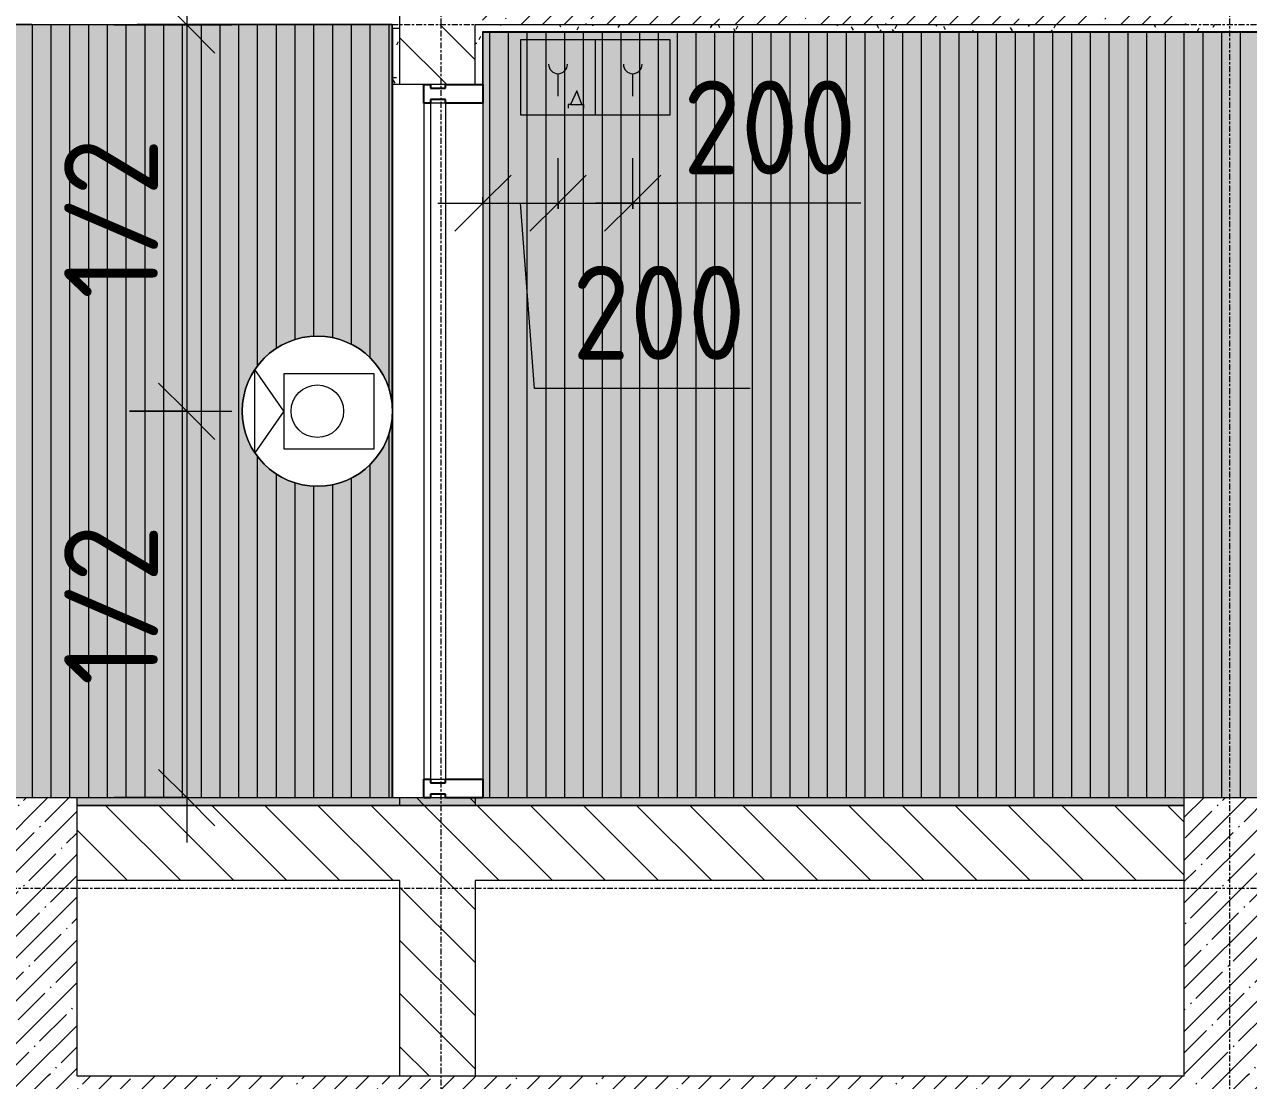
# Model space of a CAD drawing. Header units: millimetres. Extents: x 81548 to 272142, y -8553 to 29000.
# Drawn here: x 97500 to 100760, y 10588 to 13400 of the extents above; entities that cross this region are included whole.
import ezdxf

# ---------------------------------------------------------------- set-up
doc = ezdxf.new("R2010")
doc.units = ezdxf.units.MM
doc.linetypes.add('Осевая', pattern=[31.75, 6.35, -4.7625, 15.875, -4.7625])
for name, color, linetype, lineweight in [('A-ANNO-DIMS', 7, 'Continuous', 9), ('A-ANNO-DIMS-100', 7, 'Continuous', 9), ('A-CLNG-PATT', 7, 'Continuous', 9), ('A-GLAZ-CWMG', 7, 'Continuous', 9), ('A-GLAZ-CWMG-1', 7, 'Continuous', 25), ('A-WALL', 7, 'Continuous', 9), ('I-WALL', 7, 'Continuous', 9), ('Q-SPCQ', 7, 'Continuous', 9), ('Оси-2', 7, 'Осевая', 9)]:
    doc.layers.add(name, color=color, linetype=linetype, lineweight=lineweight)
for name, color, linetype, lineweight, true_color in [('A-CLNG-1', 7, 'Continuous', 9, 0xeaeaea), ('A-WALL-1', 7, 'Continuous', 9, 0x3c3c3c), ('A-WALL-FNSH-1', 7, 'Continuous', 9, 0x3c3c3c), ('I-WALL-1', 7, 'Continuous', 9, 0x535353), ('Q-SPCQ-3', 7, 'Continuous', 9, 0x008040), ('Q-SPCQ-4', 1, 'Continuous', 9, 0xff0000)]:
    doc.layers.add(name, color=color, linetype=linetype, lineweight=lineweight, true_color=true_color)
doc.layers.add('A-CLNG-PATT-1', color=7, linetype='Continuous', lineweight=9, transparency=1)
doc.styles.add('ISOCPEUR', font='isocpeur.ttf', dxfattribs={"width": 0.9, "height": 250})
doc.dimstyles.new('ISO-2_5_0_9К_БОЛЬШОЙ', dxfattribs={"dimscale": 304.8, "dimtxt": 248.995294, "dimasz": 0.492126, "dimexe": 0.393701, "dimexo": 0.984252, "dimgap": 0, "dimtad": 1, "dimdec": 0, "dimrnd": 10, "dimzin": 0, "dimdsep": 46, "dimtxsty": 'ISOCPEUR', "dimblk1": 'OBLIQUE', "dimblk2": 'OBLIQUE', "dimsah": 1, "dimcen": 0.09, "dimdle": 0.393701, "dimazin": 0, "dimtfac": 1, "dimtdec": 4, "dimtix": 1, "dimtmove": 0, "dimatfit": 3, "dimfxl": 1, "dimtvp": 1, "dimtolj": 1, "dimtzin": 0, "dimarcsym": 2})
doc.dimstyles.new('ISO-2_5_0_9К_БОЛЬШОЙ_1', dxfattribs={"dimscale": 304.8, "dimtxt": 248.995294, "dimasz": 0.492126, "dimexe": 0.393701, "dimexo": 0.984252, "dimgap": 0, "dimtad": 1, "dimdec": 0, "dimrnd": 10, "dimzin": 0, "dimdsep": 46, "dimtxsty": 'ISOCPEUR', "dimblk1": 'OBLIQUE', "dimblk2": 'OBLIQUE', "dimsah": 1, "dimcen": 0.09, "dimdle": 0.393701, "dimazin": 0, "dimtfac": 1, "dimtdec": 4, "dimtix": 1, "dimtmove": 1, "dimatfit": 3, "dimfxl": 1, "dimtvp": 1, "dimtolj": 1, "dimtzin": 0, "dimarcsym": 2})
pattern_1 = [(45, (0, 0), (-57.024626, 57.024626), []), (45, (57.025, 0), (-57.024626, 57.024626), [100.806, -20.161, 3.353, -16.808])]
pattern_2 = [(135, (0, 0), (-70.71068, -70.71068), [])]
pattern_3 = [(0, (0, 0), (121.92, 30.48), [10.058, -81.382, 10.058, -81.382, -487.68]), (0, (0, 0), (121.92, 30.48), [-182.88, 10.058, -172.822, 10.058, -81.382, -213.36]), (0, (0, 0), (121.92, 30.48), [-457.2, 10.058, -50.902, 10.058, -142.342]), (120, (45.72, 15.24), (-87.356454, 90.345817), [10.058, -81.382, 10.058, -81.382, -487.68]), (120, (45.72, 15.24), (-87.356454, 90.345817), [-182.88, 10.058, -172.822, 10.058, -81.382, -213.36]), (120, (45.72, 15.24), (-87.356454, 90.345817), [-457.2, 10.058, -50.902, 10.058, -142.342]), (240, (60.96, 76.2), (-34.563546, -120.825817), [10.058, -81.382, 10.058, -81.382, -487.68]), (240, (60.96, 76.2), (-34.563546, -120.825817), [-182.88, 10.058, -172.822, 10.058, -81.382, -213.36]), (240, (60.96, 76.2), (-34.563546, -120.825817), [-457.2, 10.058, -50.902, 10.058, -142.342])]

# ---------------------------------------------------------------- blocks, each defined once
blk = doc.blocks.new('Видеокамера - Желтый-29490382-Сводный план потолков 2 этажа в осях 23-33')
at = {"layer": 'Q-SPCQ-3'}
for p, q in [((89, 100), (-151, 100)), ((-151, 100), (-151, -100)), ((89, 0), (166.6, 110.7)), ((89, -100), (89, 100)), ((166.6, 110.7), (166.6, -110.7)), ((89, 0), (166.6, -110.7)), ((-151, -100), (89, -100))]:
    blk.add_line(p, q, dxfattribs=at)
for radius in [200, 70]:
    blk.add_circle((0, 0), radius, dxfattribs=at)
for start, end in [(0, 180), (180, 360)]:
    blk.add_arc((0, 0), 200, start, end, dxfattribs=at)
blk = doc.blocks.new('Дистанционный пожарный извещатель - Монтируемые на перекрытии-30348713-Сводный план потолков 2 этажа в осях 23-33')
at = {"layer": 'Q-SPCQ'}
for p, q in [((0, 200), (-200, 200)), ((-200, 200), (-200, 0)), ((0, 0), (0, 200)), ((-100, 50), (-100, 110)), ((-49.9, 64.5), (-66.8, 28.2)), ((-36.8, 28.2), (-49.9, 64.5)), ((-200, 0), (0, 0)), ((-72.6, 28.2), (-72.6, 18.2)), ((-66.8, 28.2), (-72.6, 28.2)), ((-66.8, 28.2), (-36.8, 28.2)), ((-36.8, 28.2), (-31.8, 28.2)), ((-31.8, 28.2), (-31.8, 18.2))]:
    blk.add_line(p, q, dxfattribs=at)
blk.add_arc((-100, 135), 25, 180, 360, dxfattribs=at)
blk = doc.blocks.new('Извещатель пожарный ручной - Монтируемые на перекрытии-30340863-Сводный план потолков 2 этажа в осях 23-33')
at = {"layer": 'Q-SPCQ'}
for p, q in [((0, 200), (-200, 200)), ((-200, 200), (-200, 0)), ((0, 0), (0, 200)), ((-100, 50), (-100, 110)), ((-200, 0), (0, 0))]:
    blk.add_line(p, q, dxfattribs=at)
blk.add_arc((-100, 135), 25, 180, 360, dxfattribs=at)
blk = doc.blocks.new('Прямоугольный импост - Импост структурный с накладкой - 160мм Темный-32310142-Сводный план потолков 2 этажа в осях 23-33')
at = {"layer": 'A-GLAZ-CWMG-1'}
for p, q in [((0, 17), (-50, 17)), ((-50, 17), (-50, 0)), ((-50, 0), (-40, 0)), ((-40, 0), (-40, -40)), ((-10, 0), (0, 0)), ((-10, -40), (-10, 0)), ((0, 0), (0, 17)), ((-40, -40), (-50, -40)), ((-50, -40), (-50, -140)), ((0, -40), (-10, -40)), ((0, -140), (0, -40)), ((-50, -140), (0, -140))]:
    blk.add_line(p, q, dxfattribs=at)
blk = doc.blocks.new('Прямоугольный импост - Импост структурный с накладкой - 160мм Темный-32348142-Сводный план потолков 2 этажа в осях 23-33')
at = {"layer": 'A-GLAZ-CWMG-1'}
for p, q in [((-50, 0), (-50, 17)), ((-50, 17), (0, 17)), ((-40, 0), (-50, 0)), ((-40, -40), (-40, 0)), ((0, 0), (-10, 0)), ((-10, 0), (-10, -40)), ((0, 17), (0, 0)), ((-50, -140), (-50, -40)), ((-50, -40), (-40, -40)), ((-10, -40), (0, -40)), ((0, -40), (0, -140)), ((0, -140), (-50, -140))]:
    blk.add_line(p, q, dxfattribs=at)
blk = doc.blocks.new('Прямоугольный импост - Импост структурный с накладкой - 160мм Темный-31920698-Сводный план потолков 2 этажа в осях 23-33')
at = {"layer": 'A-GLAZ-CWMG'}
for p, q in [((98564, 13190), (98564, 11390)), ((98621, 13190), (98581, 13190)), ((98581, 13190), (98581, 11390)), ((98621, 13190), (98621, 11390)), ((98721, 13190), (98721, 11390)), ((98581, 11390), (98621, 11390))]:
    blk.add_line(p, q, dxfattribs=at)
blk = doc.blocks.new('Прямоугольный импост - Импост структурный с накладкой - 160мм Темный-31920696-Сводный план потолков 2 этажа в осях 23-33')
at = {"layer": 'A-GLAZ-CWMG'}
blk.add_line((98721, 13190), (98721, 11390), dxfattribs=at)
blk = doc.blocks.new('DIMBLOCK27-Сводный план потолков 2 этажа в осях 23-33')
at = {"layer": 'A-ANNO-DIMS-100'}
for p, q in [((97932.3, 13519), (97932.3, 12370)), ((97738.4, 13399), (98052.3, 13399)), ((97932.3, 13399), (97738.4, 13399)), ((97780, 12370), (98052.3, 12370)), ((97932.3, 12370), (97780, 12370))]:
    blk.add_line(p, q, dxfattribs=at)
at = {"layer": 'A-ANNO-DIMS-100', "lineweight": 20}
for p, q in [((97932.3, 13399), (97857.3, 13474)), ((97932.3, 13399), (98007.3, 13324)), ((97932.3, 12370), (97857.3, 12445)), ((97932.3, 12370), (98007.3, 12295))]:
    blk.add_line(p, q, dxfattribs=at)
at = {"layer": 'A-ANNO-DIMS-100', "color": 0, "insert": (97605.7, 12669), "char_height": 250, "width": 517.144, "attachment_point": 1, "rotation": 90, "line_spacing_factor": 1.149209, "style": 'ISOCPEUR'}
blk.add_mtext('1/2', dxfattribs=at)
blk = doc.blocks.new('_Oblique')
at = {"color": 0, "linetype": 'ByBlock', "lineweight": -2}
blk.add_line((-0.5, -0.5), (0.5, 0.5), dxfattribs=at)
blk = doc.blocks.new('DIMBLOCK28-Сводный план потолков 2 этажа в осях 23-33')
at = {"layer": 'A-ANNO-DIMS-100', "lineweight": 20}
for p, q in [((97932.3, 12370), (97857.3, 12445)), ((97932.3, 12370), (98007.3, 12295)), ((97932.3, 11341), (97857.3, 11416)), ((97932.3, 11341), (98007.3, 11266))]:
    blk.add_line(p, q, dxfattribs=at)
at = {"layer": 'A-ANNO-DIMS-100'}
for p, q in [((97780, 12370), (98052.3, 12370)), ((97932.3, 12370), (97780, 12370)), ((97932.3, 12370), (97932.3, 11221)), ((97738.4, 11341), (98052.3, 11341)), ((97932.3, 11341), (97738.4, 11341))]:
    blk.add_line(p, q, dxfattribs=at)
at = {"layer": 'A-ANNO-DIMS-100', "color": 0, "insert": (97605.7, 11640), "char_height": 250, "width": 517.144, "attachment_point": 1, "rotation": 90, "line_spacing_factor": 1.149209, "style": 'ISOCPEUR'}
blk.add_mtext('1/2', dxfattribs=at)
blk = doc.blocks.new('DIMBLOCK52-Сводный план потолков 2 этажа в осях 23-33')
at = {"layer": 'A-ANNO-DIMS-100'}
for p, q in [((98921, 12909), (98921, 13044.1)), ((98601, 12924.1), (98921, 12924.1)), ((98721, 12940), (98721, 12804.1)), ((98721, 12924.1), (98721, 12940)), ((98858.6, 12430.5), (98821, 12924.1)), ((98921, 12924.1), (98921, 12909)), ((99432.6, 12430.5), (98858.6, 12430.5))]:
    blk.add_line(p, q, dxfattribs=at)
at = {"layer": 'A-ANNO-DIMS-100', "lineweight": 20}
for p, q in [((98721, 12924.1), (98796, 12999.1)), ((98921, 12924.1), (98996, 12999.1)), ((98721, 12924.1), (98646, 12849.1)), ((98921, 12924.1), (98846, 12849.1))]:
    blk.add_line(p, q, dxfattribs=at)
at = {"layer": 'A-ANNO-DIMS-100', "color": 0, "insert": (98958.6, 12757.2), "char_height": 250, "width": 568.858, "attachment_point": 1, "line_spacing_factor": 1.149209, "style": 'ISOCPEUR'}
blk.add_mtext('200', dxfattribs=at)
blk = doc.blocks.new('DIMBLOCK53-Сводный план потолков 2 этажа в осях 23-33')
at = {"layer": 'A-ANNO-DIMS-100'}
for p, q in [((98921, 12909), (98921, 13044.1)), ((99120, 12909), (99120, 13044.1)), ((98921, 12924.1), (99240, 12924.1)), ((98921, 12924.1), (98921, 12909)), ((99153.8, 12924.1), (99020.5, 12924.1)), ((99120, 12924.1), (99120, 12909)), ((99727.9, 12924.1), (99153.8, 12924.1))]:
    blk.add_line(p, q, dxfattribs=at)
at = {"layer": 'A-ANNO-DIMS-100', "lineweight": 20}
for p, q in [((98921, 12924.1), (98996, 12999.1)), ((99120, 12924.1), (99195, 12999.1)), ((98921, 12924.1), (98846, 12849.1)), ((99120, 12924.1), (99045, 12849.1))]:
    blk.add_line(p, q, dxfattribs=at)
at = {"layer": 'A-ANNO-DIMS-100', "color": 0, "insert": (99253.8, 13250.7), "char_height": 250, "width": 568.858, "attachment_point": 1, "line_spacing_factor": 1.149209, "style": 'ISOCPEUR'}
blk.add_mtext('200', dxfattribs=at)

msp = doc.modelspace()

# ---------------------------------------------------------------- hatches: boundary and pattern name
at = {"layer": 'A-CLNG-PATT'}
h = msp.add_hatch(dxfattribs=at)
h.set_pattern_fill('FP_24', color=256, style=0, pattern_type=2)
h.set_pattern_definition([(90, (87371, 16262.78), (50, -3e-15), [])])
h.paths.add_polyline_path([(97282.7, 10621), (97398, 10621), (97399, 11341), (98479, 11341), (98479, 12361.8), (98474.2, 12322.1), (98457.1, 12277.1), (98429.7, 12237.4), (98393.6, 12205.4), (98350.9, 12183), (98304.1, 12171.5), (98255.9, 12171.5), (98209.1, 12183), (98166.4, 12205.4), (98130.3, 12237.4), (98102.9, 12277.1), (98085.8, 12322.1), (98080, 12370), (98085.8, 12417.9), (98102.9, 12462.9), (98130.3, 12502.6), (98166.4, 12534.6), (98209.1, 12557), (98255.9, 12568.5), (98304.1, 12568.5), (98350.9, 12557), (98393.6, 12534.6), (98429.7, 12502.6), (98457.1, 12462.9), (98474.2, 12417.9), (98479, 12378.2), (98479, 13399), (95800, 13399), (95800, 13379), (95700, 13379), (95700, 13399), (94875, 13399), (94875, 13379), (94775, 13379), (94775, 13399), (84991, 13399), (84991, 10621), (94739.5, 10621)])
h = msp.add_hatch(dxfattribs=at)
h.set_pattern_fill('FP_23', color=256, style=0, pattern_type=2)
h.set_pattern_definition([(90, (107289, 14206.21), (50, -3e-15), [])])
h.paths.add_polyline_path([(121189, 10621), (121189, 12429), (120359, 12429), (120359, 13379), (98721, 13379), (98721, 11341), (100830, 11341), (100830, 10621), (120172.3, 10621)])
h.paths.add_polyline_path([(110884.9, 11801.5), (110836.6, 11813.7), (110795.4, 11835.4), (110758.8, 11868.1), (110731.9, 11907.1), (110714.7, 11952.9), (110712.1, 11974.1), (110709, 11951.4), (110692.5, 11907.8), (110665.1, 11868.1), (110629, 11836.2), (110586.3, 11813.7), (110539.5, 11802.2), (110491.3, 11802.2), (110444.5, 11813.7), (110401.8, 11836.2), (110362.9, 11872.1), (110338.3, 11907.8), (110321.2, 11952.9), (110315.4, 12000.8), (110321.2, 12048.6), (110338.3, 12093.7), (110365.7, 12133.4), (110401.8, 12165.3), (110444.5, 12187.8), (110491.3, 12199.3), (110539.5, 12199.3), (110586.3, 12187.8), (110629, 12165.3), (110665.1, 12133.4), (110692.5, 12093.7), (110709.7, 12047.9), (110712.2, 12026.6), (110715.4, 12049.4), (110731.9, 12092.9), (110759.3, 12132.6), (110795.4, 12164.6), (110838.1, 12187), (110884.9, 12198.5), (110933.1, 12198.5), (110979.9, 12187), (111022.6, 12164.6), (111058.7, 12132.6), (111086.1, 12092.9), (111103.2, 12047.9), (111109, 12000), (111103.2, 11952.1), (111086.1, 11907.1), (111058.7, 11867.4), (111022.6, 11835.4), (110979.9, 11813), (110933.1, 11801.5)])
at = {"layer": 'A-CLNG-PATT-1'}
h = msp.add_hatch(color=256, dxfattribs=at)
h.paths.add_polyline_path([(98480, 12370), (98474.2, 12322.1), (98457.1, 12277.1), (98429.7, 12237.4), (98393.6, 12205.4), (98350.9, 12183), (98304.1, 12171.5), (98255.9, 12171.5), (98209.1, 12183), (98166.4, 12205.4), (98130.3, 12237.4), (98102.9, 12277.1), (98085.8, 12322.1), (98080, 12370), (98085.8, 12417.9), (98102.9, 12462.9), (98130.3, 12502.6), (98166.4, 12534.6), (98209.1, 12557), (98255.9, 12568.5), (98304.1, 12568.5), (98350.9, 12557), (98393.6, 12534.6), (98429.7, 12502.6), (98457.1, 12462.9), (98474.2, 12417.9), (98479, 12378.2)])
h.paths.add_polyline_path([(89985, 10620), (97399, 10621), (97399.5, 11341), (98480, 11341), (98479, 13400), (84990, 13399), (84991, 10620), (89652.9, 10620)])
h.paths.add_polyline_path([(95800, 13379), (95700, 13379), (95700, 13399), (95800, 13399)])
h.paths.add_polyline_path([(94775, 13379), (94775, 13399), (94875, 13399), (94875, 13379)])
msp.add_hatch(color=256, dxfattribs=at).paths.add_polyline_path([(97282.7, 10621), (97398, 10621), (97399, 11341), (98479, 11341), (98479, 12361.8), (98474.2, 12322.1), (98457.1, 12277.1), (98429.7, 12237.4), (98393.6, 12205.4), (98350.9, 12183), (98304.1, 12171.5), (98255.9, 12171.5), (98209.1, 12183), (98166.4, 12205.4), (98130.3, 12237.4), (98102.9, 12277.1), (98085.8, 12322.1), (98080, 12370), (98085.8, 12417.9), (98102.9, 12462.9), (98130.3, 12502.6), (98166.4, 12534.6), (98209.1, 12557), (98255.9, 12568.5), (98304.1, 12568.5), (98350.9, 12557), (98393.6, 12534.6), (98429.7, 12502.6), (98457.1, 12462.9), (98474.2, 12417.9), (98479, 12378.2), (98479, 13399), (95800, 13399), (95800, 13379), (95700, 13379), (95700, 13399), (94875, 13399), (94875, 13379), (94775, 13379), (94775, 13399), (84991, 13399), (84991, 10621), (94739.5, 10621)])
h = msp.add_hatch(color=256, dxfattribs=at)
h.paths.add_polyline_path([(121190, 10620), (121189, 12430), (120360, 12430), (120359, 13380), (98720, 13379), (98721, 11340), (100829, 11340), (100830, 10620), (121189.5, 10620)])
h.paths.add_polyline_path([(110884.9, 11801.5), (110836.6, 11813.7), (110795.4, 11835.4), (110758.8, 11868.1), (110731.9, 11907.1), (110714.7, 11952.9), (110712.1, 11974.1), (110709, 11951.4), (110692.5, 11907.8), (110665.1, 11868.1), (110629, 11836.2), (110586.3, 11813.7), (110539.5, 11802.2), (110491.3, 11802.2), (110444.5, 11813.7), (110401.8, 11836.2), (110362.9, 11872.1), (110338.3, 11907.8), (110321.2, 11952.9), (110315.4, 12000.8), (110321.2, 12048.6), (110338.3, 12093.7), (110365.7, 12133.4), (110401.8, 12165.3), (110444.5, 12187.8), (110491.3, 12199.3), (110539.5, 12199.3), (110586.3, 12187.8), (110629, 12165.3), (110665.1, 12133.4), (110692.5, 12093.7), (110709.7, 12047.9), (110712.2, 12026.6), (110715.4, 12049.4), (110731.9, 12092.9), (110759.3, 12132.6), (110795.4, 12164.6), (110838.1, 12187), (110884.9, 12198.5), (110933.1, 12198.5), (110979.9, 12187), (111022.6, 12164.6), (111058.7, 12132.6), (111086.1, 12092.9), (111103.2, 12047.9), (111109, 12000), (111103.2, 11952.1), (111086.1, 11907.1), (111058.7, 11867.4), (111022.6, 11835.4), (110979.9, 11813), (110933.1, 11801.5)])
h = msp.add_hatch(color=256, dxfattribs=at)
h.paths.add_polyline_path([(121189, 10621), (121189, 12429), (120359, 12429), (120359, 13379), (98721, 13379), (98721, 11341), (100830, 11341), (100830, 10621), (120172.3, 10621)])
h.paths.add_polyline_path([(110884.9, 11801.5), (110836.6, 11813.7), (110795.4, 11835.4), (110758.8, 11868.1), (110731.9, 11907.1), (110714.7, 11952.9), (110712.1, 11974.1), (110709, 11951.4), (110692.5, 11907.8), (110665.1, 11868.1), (110629, 11836.2), (110586.3, 11813.7), (110539.5, 11802.2), (110491.3, 11802.2), (110444.5, 11813.7), (110401.8, 11836.2), (110362.9, 11872.1), (110338.3, 11907.8), (110321.2, 11952.9), (110315.4, 12000.8), (110321.2, 12048.6), (110338.3, 12093.7), (110365.7, 12133.4), (110401.8, 12165.3), (110444.5, 12187.8), (110491.3, 12199.3), (110539.5, 12199.3), (110586.3, 12187.8), (110629, 12165.3), (110665.1, 12133.4), (110692.5, 12093.7), (110709.7, 12047.9), (110712.2, 12026.6), (110715.4, 12049.4), (110731.9, 12092.9), (110759.3, 12132.6), (110795.4, 12164.6), (110838.1, 12187), (110884.9, 12198.5), (110933.1, 12198.5), (110979.9, 12187), (111022.6, 12164.6), (111058.7, 12132.6), (111086.1, 12092.9), (111103.2, 12047.9), (111109, 12000), (111103.2, 11952.1), (111086.1, 11907.1), (111058.7, 11867.4), (111022.6, 11835.4), (110979.9, 11813), (110933.1, 11801.5)])
at = {"layer": 'I-WALL'}
h = msp.add_hatch(dxfattribs=at)
h.set_pattern_fill('FP_2', color=256, style=0, pattern_type=2)
h.set_pattern_definition(pattern_1)
h.paths.add_polyline_path([(99826, 13400), (100600, 13400), (100600, 13620), (98720, 13620), (98720, 13400), (99190.2, 13400)])
h = msp.add_hatch(dxfattribs=at)
h.set_pattern_fill('FP_4', color=256, style=0, pattern_type=2)
h.set_pattern_definition(pattern_2)
h.paths.add_polyline_path([(98500, 11320), (98700, 11320), (98700, 11340), (98500, 11340)])
h.paths.add_polyline_path([(98700, 13240), (98700, 13400), (98500, 13400), (98500, 13240), (98554.4, 13240)])
h = msp.add_hatch(dxfattribs=at)
h.set_pattern_fill('FP_20', color=256, style=0, pattern_type=2)
h.set_pattern_definition(pattern_3)
h.paths.add_polyline_path([(98700, 13240), (98720, 13240), (98720, 13400), (98700, 13400)])
h = msp.add_hatch(dxfattribs=at)
h.set_pattern_fill('FP_20', color=256, style=0, pattern_type=2)
h.set_pattern_definition(pattern_3)
h.paths.add_polyline_path([(100600, 13380), (101100, 13380), (101100, 13400), (98720, 13400), (98720, 13380), (99826, 13380)])
h = msp.add_hatch(dxfattribs=at)
h.set_pattern_fill('FP_20', color=256, style=0, pattern_type=2)
h.set_pattern_definition(pattern_3)
h.paths.add_polyline_path([(98500, 13240), (98500, 13390), (98480, 13390), (98480, 13240)])
h = msp.add_hatch(dxfattribs=at)
h.set_pattern_fill('FP_2', color=256, style=0, pattern_type=2)
h.set_pattern_definition(pattern_1)
h.paths.add_polyline_path([(97419, 10600), (97639, 10600), (97639, 11340), (97419, 11340)])
h = msp.add_hatch(dxfattribs=at)
h.set_pattern_fill('FP_20', color=256, style=0, pattern_type=2)
h.set_pattern_definition(pattern_3)
h.paths.add_polyline_path([(100589, 11320), (100589, 11340), (97639, 11340), (97639, 11320), (99826, 11320)])
h = msp.add_hatch(dxfattribs=at)
h.set_pattern_fill('FP_4', color=256, style=0, pattern_type=2)
h.set_pattern_definition(pattern_2)
h.paths.add_polyline_path([(100589, 11120), (100589, 11320), (97639, 11320), (97639, 11120), (99826, 11120)])
h = msp.add_hatch(dxfattribs=at)
h.set_pattern_fill('FP_2', color=256, style=0, pattern_type=2)
h.set_pattern_definition(pattern_1)
h.paths.add_polyline_path([(100809, 10600), (100809, 11340), (100589, 11340), (100589, 10600)])
h = msp.add_hatch(dxfattribs=at)
h.set_pattern_fill('FP_4', color=256, style=0, pattern_type=2)
h.set_pattern_definition(pattern_2)
h.paths.add_polyline_path([(98700, 10600), (98700, 11120), (98500, 11120), (98500, 10600), (98554.4, 10600)])
h = msp.add_hatch(dxfattribs=at)
h.set_pattern_fill('FP_2', color=256, style=0, pattern_type=2)
h.set_pattern_definition(pattern_1)
h.paths.add_polyline_path([(101610, 10380), (101610, 10600), (94210, 10600), (94210, 10380), (101097.7, 10380)])

# ---------------------------------------------------------------- linework, layer by layer
at = {"layer": 'A-CLNG-1'}
for p, q in [((98479, 13399), (95800, 13399)), ((98479, 12378.2), (98479, 13399)), ((98480, 13390), (98480, 13400)), ((120359, 13379), (98721, 13379)), ((98721, 13379), (98721, 13190)), ((98721, 13190), (98721, 11341)), ((98479, 11341), (98479, 12361.8)), ((98721, 11341), (100830, 11341))]:
    msp.add_line(p, q, dxfattribs=at)
at = {"layer": 'A-WALL'}
for p, q in [((98500, 13240), (98500, 15610)), ((98700, 13400), (100600, 13400)), ((98720, 13380), (98720, 13240)), ((100829, 11340), (98479, 11340))]:
    msp.add_line(p, q, dxfattribs=at)
at = {"layer": 'A-WALL-1'}
for p, q in [((98700, 13240), (98700, 13400)), ((98720, 13400), (98720, 13400)), ((98480, 13390), (98500, 13390)), ((101100, 13380), (98720, 13380)), ((98720, 13240), (98480, 13240)), ((97639, 11340), (97639, 10600)), ((97639, 11320), (100589, 11320)), ((100589, 11320), (97639, 11320)), ((98500, 11320), (98500, 11340)), ((98700, 11340), (98700, 11320)), ((100589, 10600), (100589, 11340)), ((98500, 11120), (97639, 11120)), ((98500, 10600), (98500, 11120)), ((98700, 11120), (98700, 10600)), ((100589, 11120), (98700, 11120)), ((97639, 10600), (100589, 10600))]:
    msp.add_line(p, q, dxfattribs=at)
at = {"layer": 'A-WALL-FNSH-1'}
for p, q in [((97520, 13399), (97520, 13400)), ((97520, 13400), (97800, 13400)), ((97800, 13400), (97800, 13399)), ((98479, 13400), (98490, 13400)), ((98479, 13399), (98479, 13400)), ((98490, 13399), (98480, 13399)), ((98490, 13400), (98490, 13399)), ((98480, 13390), (98480, 13240)), ((101100, 13379), (98721, 13379)), ((98480, 13240), (98479, 13240)), ((98721, 13240), (98720, 13240)), ((97419, 11341), (98479, 11341)), ((98479, 11340), (97419, 11340)), ((98479, 11341), (98479, 11340)), ((98721, 11340), (98721, 11341)), ((98721, 11341), (98721, 11341))]:
    msp.add_line(p, q, dxfattribs=at)
at = {"layer": 'I-WALL-1'}
for p, q in [((97520, 13400), (96820, 13400)), ((98479, 13400), (97800, 13400)), ((98480, 13240), (98480, 11340))]:
    msp.add_line(p, q, dxfattribs=at)
at = {"layer": 'Оси-2'}
for p, q in [((100710, 593.7), (100710, 19528.3)), ((98610, 593.7), (98610, 19415.1)), ((84847.6, 13400), (122138, 13400)), ((84847.6, 11100), (122738, 11100))]:
    msp.add_line(p, q, dxfattribs=at)

# ---------------------------------------------------------------- block references
at = {"layer": 'A-GLAZ-CWMG', "rotation": 89.99999999999993}
msp.add_blockref('Прямоугольный импост - Импост структурный с накладкой - 160мм Темный-32348142-Сводный план потолков 2 этажа в осях 23-33', (98581, 13240), dxfattribs=at)
at = {"layer": 'A-GLAZ-CWMG'}
for name in ['Прямоугольный импост - Импост структурный с накладкой - 160мм Темный-31920698-Сводный план потолков 2 этажа в осях 23-33', 'Прямоугольный импост - Импост структурный с накладкой - 160мм Темный-31920696-Сводный план потолков 2 этажа в осях 23-33']:
    msp.add_blockref(name, (0, 0), dxfattribs=at)
at = {"layer": 'A-GLAZ-CWMG', "extrusion": (0, 0, -1), "rotation": 270.0000000000001}
msp.add_blockref('Прямоугольный импост - Импост структурный с накладкой - 160мм Темный-32310142-Сводный план потолков 2 этажа в осях 23-33', (-98581, 11340), dxfattribs=at)
at = {"layer": 'Q-SPCQ-3', "rotation": 180}
msp.add_blockref('Видеокамера - Желтый-29490382-Сводный план потолков 2 этажа в осях 23-33', (98280, 12370), dxfattribs=at)
at = {"layer": 'Q-SPCQ-4'}
for name, p in [('Дистанционный пожарный извещатель - Монтируемые на перекрытии-30348713-Сводный план потолков 2 этажа в осях 23-33', (99021, 13159)), ('Извещатель пожарный ручной - Монтируемые на перекрытии-30340863-Сводный план потолков 2 этажа в осях 23-33', (99220, 13159))]:
    msp.add_blockref(name, p, dxfattribs=at)

# ---------------------------------------------------------------- dimensions: what is measured, and where the dimension line sits
at = {"layer": 'A-ANNO-DIMS'}
for base, p1, p2, picture, middle in [((97932.3, 12370), (98038.4, 13399), (98080, 12370), 'DIMBLOCK27-Сводный план потолков 2 этажа в осях 23-33', (97807.3, 12884.5)), ((97932.3, 11341), (98080, 12370), (98038.4, 11341), 'DIMBLOCK28-Сводный план потолков 2 этажа в осях 23-33', (97807.3, 11855.5))]:
    dim = msp.add_linear_dim(base=base, p1=p1, p2=p2, angle=90, text='1/2', dimstyle='ISO-2_5_0_9К_БОЛЬШОЙ', override={"dimpost": '<>', "dimfxl": 1029.84087}, dxfattribs=at)
    dim.commit()
    dim.dimension.update_dxf_attribs({"geometry": picture, "text_midpoint": middle})
for base, p1, p2, override, picture, middle in [((98921, 12924.1), (98721, 13240), (98921, 13209), {"dimpost": '<>', "dimfxl": 202.38821}, 'DIMBLOCK52-Сводный план потолков 2 этажа в осях 23-33', (99243, 12590.5)), ((99120, 12924.1), (98921, 13209), (99120, 13209), {"dimpost": '<>', "dimfxl": 199}, 'DIMBLOCK53-Сводный план потолков 2 этажа в осях 23-33', (99538.3, 13084))]:
    dim = msp.add_linear_dim(base=base, p1=p1, p2=p2, dimstyle='ISO-2_5_0_9К_БОЛЬШОЙ_1', override=override, dxfattribs=at)
    dim.commit()
    dim.dimension.update_dxf_attribs({"geometry": picture, "text_midpoint": middle, "dimtype": 160})

doc.saveas('drawing.dxf')
